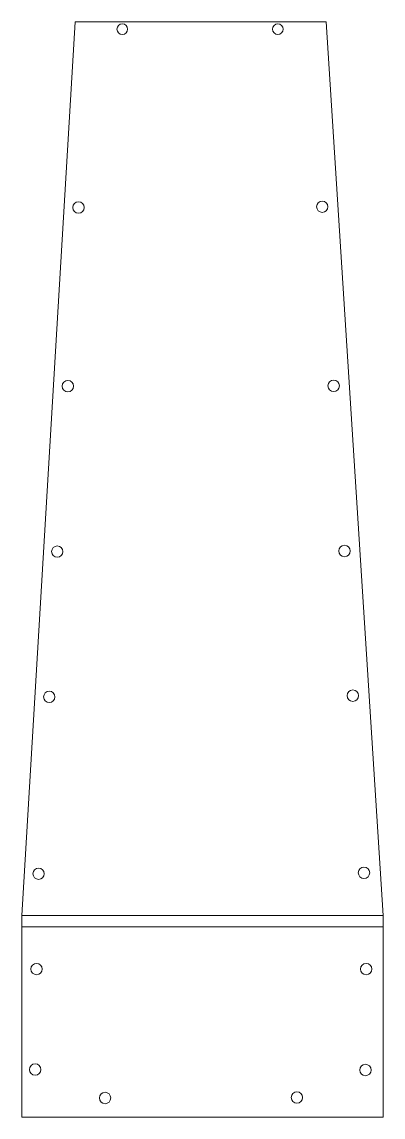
# Model space of a CAD drawing. Header units: millimetres. Extents: x 18 to 113, y -53 to 235.
import ezdxf

# ---------------------------------------------------------------- set-up
doc = ezdxf.new("R2010")
doc.units = ezdxf.units.MM
doc.layers.add('score', color=1, linetype='Continuous', lineweight=0, true_color=0xff0000)
doc.layers.add('vector', color=178, linetype='Continuous', lineweight=0, true_color=0x000000)

msp = doc.modelspace()

# ---------------------------------------------------------------- linework, layer by layer
at = {"layer": 'score'}
for p, q in [((18, 0), (113, 0)), ((18, -3), (113, -3))]:
    msp.add_line(p, q, dxfattribs=at)
at = {"layer": 'vector'}
for p, q in [((32, 235), (18, 0)), ((98, 235), (32, 235)), ((113, 0), (98, 235)), ((18, 0), (18, -53)), ((113, 0), (113, -53)), ((113, -53), (18, -53))]:
    msp.add_line(p, q, dxfattribs=at)
for centre, radius in [((44.4, 233.1), 1.4), ((85.3, 233.1), 1.4), ((32.9, 186.2), 1.5), ((97, 186.4), 1.5), ((30.1, 139.2), 1.5), ((100, 139.3), 1.5), ((27.3, 95.7), 1.5), ((102.84, 95.87), 1.5), ((25.2, 57.5), 1.5), ((105.04, 57.83), 1.5), ((22.4, 11), 1.5), ((107.97, 11.25), 1.5), ((21.86, -14.07), 1.5), ((108.55, -14.07), 1.5), ((21.5, -40.5), 1.5), ((108.35, -40.62), 1.5), ((39.87, -47.97), 1.5), ((90.34, -47.85), 1.5)]:
    msp.add_circle(centre, radius, dxfattribs=at)

doc.saveas('drawing.dxf')
